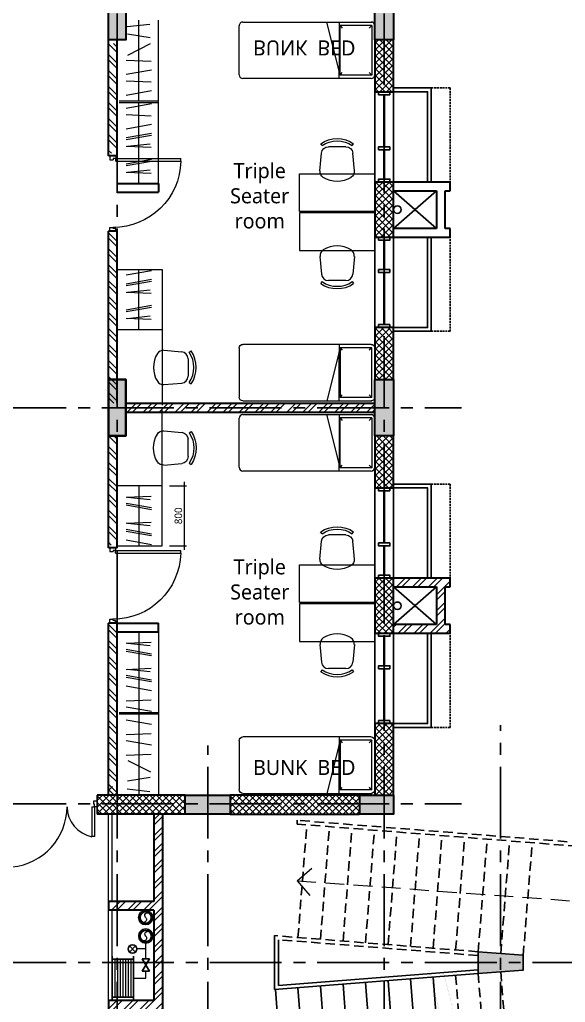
# Model space of a CAD drawing. Header units: millimetres. Extents: x -1107453 to -240403, y -265431 to 143409.
# Drawn here: x -291946 to -284703, y -116161 to -103113 of the extents above; entities that cross this region are included whole.
import ezdxf

# ---------------------------------------------------------------- set-up
doc = ezdxf.new("R2010")
doc.units = ezdxf.units.MM
doc.header["$MEASUREMENT"] = 0
for name, pattern in [('CENTER2', [28.575, 19.05, -3.175, 3.175, -3.175]), ('DASHED2', [0.375, 0.25, -0.125]), ('HIDDEN', [0.375, 0.25, -0.125]), ('HIDDEN2', [4.7625, 3.175, -1.5875])]:
    doc.linetypes.add(name, pattern=pattern)
for name, color, linetype in [('A-Anno-Grid Lines', 154, 'Continuous'), ('A-Elevation', 4, 'Continuous'), ('A-Steps', 3, 'Continuous'), ('A-Wall Patt', 8, 'Continuous'), ('A-Window', 4, 'Continuous'), ('S-Conc Patt', 9, 'Continuous')]:
    doc.layers.add(name, color=color, linetype=linetype)
for name, color, linetype, lineweight in [('A-Detail Lines', 8, 'Continuous', 25), ('A-Door', 4, 'Continuous', 9), ('A-Wall Sec', 1, 'Continuous', 30), ('A-WIN', 5, 'Continuous', 25), ('column hatch', 12, 'Continuous', 5), ('S-Concrete', 40, 'Continuous', 30), ('STAIR', 3, 'Continuous', 9), ('text', 7, 'Continuous', 9), ('Wall HATCH', 8, 'Continuous', 15)]:
    doc.layers.add(name, color=color, linetype=linetype, lineweight=lineweight)
doc.layers.add('I-Furniture', color=7, linetype='Continuous', lineweight=15, true_color=0xc76300)
doc.styles.get("Standard").update_dxf_attribs({"font": 'trebuc.ttf'})
doc.dimstyles.new('IIITD_WD_M @ 100', dxfattribs={"dimscale": 100, "dimtxt": 1, "dimasz": 0.25, "dimexe": 0.25, "dimexo": 0.25, "dimgap": 0.3, "dimtad": 1, "dimdec": 0, "dimrnd": 2.5, "dimzin": 0, "dimdsep": 46, "dimtxsty": 'Standard', "dimblk": 'ARCHTICK', "dimcen": 0.2, "dimdle": 0.5, "dimclrd": 8, "dimclre": 254, "dimadec": 0, "dimazin": 0, "dimtfac": 1, "dimtdec": 0, "dimtofl": 0, "dimtmove": 0, "dimatfit": 0, "dimfxl": 100, "dimtolj": 1, "dimtzin": 0, "dimlwd": -1, "dimlwe": -1, "dimarcsym": 0})

# ---------------------------------------------------------------- blocks, each defined once
blk = doc.blocks.new('W 1200')
at = {"layer": 'A-Window', "linetype": 'HIDDEN', "ltscale": 100}
for p, q in [((552588, 7900), (552588, 9150)), ((552838, 7900), (552588, 7900))]:
    blk.add_line(p, q, dxfattribs=at)
at = {"layer": 'A-Window', "color": 2, "lineweight": 40}
for p, q in [((553463, 8720), (553463, 9110)), ((553463, 7990), (553463, 8680))]:
    blk.add_line(p, q, dxfattribs=at)
at = {"layer": 'A-Window', "color": 5}
for points in [[(553338, 7900), (552838, 7900), (552838, 9150)], [(553338, 7950), (552888, 7950), (552888, 9150)]]:
    blk.add_lwpolyline(points, dxfattribs=at)
at = {"layer": 'A-Window'}
for points in [[(553338, 7950), (553338, 9150)], [(553588, 7950), (553588, 9150)], [(553388, 8680), (553388, 8720), (553538, 8720), (553538, 8680), (553388, 8680)]]:
    blk.add_lwpolyline(points, dxfattribs=at)
for points in [[(553388, 9150), (553538, 9150), (553538, 9110), (553388, 9110)], [(553388, 7990), (553538, 7990), (553538, 7950), (553388, 7950)]]:
    blk.add_lwpolyline(points, close=True, dxfattribs=at)
blk = doc.blocks.new('Door 1200')
at = {"layer": 'A-Door', "color": 5, "lineweight": 18}
for p, q in [((524084, 16182), (524084, 16132)), ((524084, 16182), (524159, 16182)), ((524159, 16182), (524159, 16147)), ((524084, 16132), (524124, 16132)), ((524124, 16147), (524124, 16132)), ((524159, 16147), (524124, 16147)), ((524159, 16147), (524557, 16147)), ((524159, 16112), (524159, 16147)), ((524159, 16112), (524557, 16112)), ((524557, 16147), (524557, 16112)), ((524084, 15032), (524124, 15032)), ((524084, 14982), (524084, 15032)), ((524124, 15017), (524124, 15032)), ((524159, 15017), (524124, 15017)), ((524159, 15052), (524159, 15017)), ((524159, 15052), (524958, 15052)), ((524159, 14982), (524159, 15017)), ((524159, 15017), (524958, 15017)), ((524958, 15017), (524958, 15052)), ((524084, 14982), (524159, 14982))]:
    blk.add_line(p, q, dxfattribs=at)
at = {"layer": 'A-Door', "lineweight": 18}
for centre, radius, start, end in [((524155, 16193), 411, 270.5695, 348.692), ((524157, 14978), 804, 5.3148, 89.8715)]:
    blk.add_arc(centre, radius, start, end, dxfattribs=at)
blk = doc.blocks.new('f h')
at = {"layer": 'A-WIN'}
for p, q in [((1011088, -78536), (1011088, -79120)), ((1011368, -78536), (1011368, -79120)), ((1010874, -78570), (1010972, -78570)), ((1010874, -78570), (1010972, -78734)), ((1010972, -78570), (1010874, -78734)), ((1011088, -78575), (1011368, -78575)), ((1010874, -78734), (1010972, -78734)), ((1011088, -79081), (1011368, -79081))]:
    blk.add_line(p, q, dxfattribs=at)
at = {"layer": 'A-WIN', "ltscale": 50}
for centre, radius in [((1010925, -78023), 93.8), ((1010925, -78023), 75), ((1010924, -78269), 93.8), ((1010924, -78269), 75)]:
    blk.add_circle(centre, radius, dxfattribs=at)
at = {"layer": 'A-WIN'}
blk.add_circle((1011100, -78441), 56.6, dxfattribs=at)
at = {"layer": 'Wall HATCH'}
for p, q in [((1010923, -78570), (1010923, -78344)), ((1011140, -78401), (1011060, -78481)), ((1011140, -78481), (1011060, -78401)), ((1010923, -78441), (1011044, -78441)), ((1011123, -78575), (1011123, -79081)), ((1011158, -78575), (1011158, -79081)), ((1011193, -78575), (1011193, -79081)), ((1011228, -78575), (1011228, -79081)), ((1011263, -78575), (1011263, -79081)), ((1011298, -78575), (1011298, -79081)), ((1011333, -78575), (1011333, -79081)), ((1010923, -78828), (1010923, -78734)), ((1011088, -78828), (1010923, -78828))]:
    blk.add_line(p, q, dxfattribs=at)
at = {"layer": 'Wall HATCH', "ltscale": 50}
for centre in [(1010899, -77997), (1010897, -78242)]:
    blk.add_arc(centre, 37.5, 314.6267, 134.6267, dxfattribs=at)
at = {"layer": 'Wall HATCH'}
for centre in [(1010952, -78050), (1010950, -78296)]:
    blk.add_arc(centre, 37.5, 134.6267, 314.6267, dxfattribs=at)
blk = doc.blocks.new('column 2.03')
at = {"layer": 'S-Conc Patt'}
h = blk.add_hatch(color=256, dxfattribs=at)
h.paths.add_polyline_path([(-391825, -41890), (-391778, -42135), (-392229, -42223), (-392277, -41978)])
h.paths.add_polyline_path([(-417144, -42306), (-417144, -42556), (-417593, -42556), (-417593, -42306)])
h.paths.add_polyline_path([(-386479, -25584), (-386233, -25536), (-386090, -26272), (-386335, -26320)])
h.paths.add_polyline_path([(-385475, -30747), (-385229, -30699), (-385086, -31436), (-385332, -31483)])
h.paths.add_polyline_path([(-394133, -32430), (-393887, -32382), (-393744, -33119), (-393990, -33166)])
h.paths.add_polyline_path([(-395136, -27267), (-394891, -27219), (-394748, -27955), (-394993, -28003)])
h.paths.add_polyline_path([(-417394, -22076), (-417144, -22076), (-417144, -22826), (-417394, -22826)])
h.paths.add_polyline_path([(-417394, -27336), (-417144, -27336), (-417144, -28086), (-417394, -28086)])
h.paths.add_polyline_path([(-417394, -32596), (-417144, -32596), (-417144, -33346), (-417394, -33346)])
h.paths.add_polyline_path([(-426214, -32596), (-425964, -32596), (-425964, -33346), (-426214, -33346)])
h.paths.add_polyline_path([(-426214, -27336), (-425964, -27336), (-425964, -28086), (-426214, -28086)])
h.paths.add_polyline_path([(-399019, -17228), (-398769, -17228), (-398769, -17978), (-399019, -17978)])
h.paths.add_polyline_path([(-399019, -11280), (-398769, -11280), (-398769, -12030), (-399019, -12030)])
h.paths.add_polyline_path([(-399019, -14460), (-398769, -14460), (-398769, -15210), (-399019, -15210)])
h.paths.add_polyline_path([(-415129, -17161), (-415379, -17161), (-415379, -17911), (-415129, -17911)])
h.paths.add_polyline_path([(-415129, -12030), (-415379, -12030), (-415379, -11280), (-415129, -11280)])
h.paths.add_polyline_path([(-415129, -15210), (-415379, -15210), (-415379, -14460), (-415129, -14460)])
h.paths.add_polyline_path([(-427169, -19106), (-426919, -19106), (-426919, -19856), (-427169, -19856)])
h.paths.add_polyline_path([(-421929, -11530), (-421929, -11280), (-422679, -11280), (-422679, -11530)])
h.paths.add_polyline_path([(-422679, -13701), (-422429, -13701), (-422429, -14451), (-422679, -14451)])
h.paths.add_polyline_path([(-428649, -19106), (-428399, -19106), (-428399, -19856), (-428649, -19856)])
h.paths.add_polyline_path([(-428649, -17161), (-428399, -17161), (-428399, -17911), (-428649, -17911)])
h.paths.add_polyline_path([(-422679, -17161), (-422429, -17161), (-422429, -17911), (-422679, -17911)])
h.paths.add_polyline_path([(-417144, -17161), (-417394, -17161), (-417394, -17911), (-417144, -17911)])
h.paths.add_polyline_path([(-420929, -17161), (-420699, -17161), (-420699, -17911), (-420929, -17911)])
h.paths.add_polyline_path([(-386030, -15131), (-385784, -15083), (-385641, -15819), (-385886, -15867)])
h.paths.add_polyline_path([(-390781, -18036), (-390733, -18281), (-391471, -18425), (-391519, -18179)])
h.paths.add_polyline_path([(-387914, -36727), (-387688, -36683), (-387600, -37135), (-387826, -37179)])
h.paths.add_polyline_path([(-389447, -41411), (-389400, -41656), (-389989, -41771), (-390036, -41525)])
h.paths.add_polyline_path([(-422429, -19106), (-422429, -19336), (-423179, -19336), (-423179, -19106)])
h.paths.add_polyline_path([(-383067, -38123), (-383024, -38349), (-383470, -38436), (-383514, -38210)])
h.paths.add_polyline_path([(-387024, -38892), (-386980, -39118), (-387432, -39206), (-387476, -38980)])
h.paths.add_polyline_path([(-383484, -35984), (-383440, -36209), (-383892, -36297), (-383936, -36071)])
h.paths.add_polyline_path([(-385427, -38358), (-385201, -38314), (-385115, -38756), (-385341, -38799)])
h.paths.add_polyline_path([(-385462, -36368), (-385418, -36594), (-385870, -36682), (-385914, -36456)])
h.paths.add_polyline_path([(-422429, -40296), (-422429, -40526), (-422879, -40526), (-422879, -40296)])
h.paths.add_polyline_path([(-422429, -38461), (-422659, -38461), (-422659, -38001), (-422429, -38001)])
h.paths.add_polyline_path([(-426469, -40296), (-426469, -40526), (-426919, -40526), (-426919, -40296)])
h.paths.add_polyline_path([(-426468, -38116), (-426468, -38346), (-426919, -38346), (-426919, -38116)])
h.paths.add_polyline_path([(-424789, -40066), (-424559, -40066), (-424559, -40526), (-424789, -40526)])
h.paths.add_polyline_path([(-424444, -38116), (-424444, -38346), (-424904, -38346), (-424904, -38116)])
h.paths.add_polyline_path([(-390643, -31752), (-390417, -31708), (-390274, -32444), (-390500, -32488)])
h.paths.add_polyline_path([(-389949, -26258), (-389723, -26214), (-389580, -26951), (-389805, -26995)])
h.paths.add_polyline_path([(-390863, -21556), (-390906, -21330), (-390170, -21187), (-390126, -21413)])
h.paths.add_polyline_path([(-393588, -16600), (-393363, -16556), (-393219, -17293), (-393445, -17336)])
h.paths.add_polyline_path([(-420929, -22076), (-420699, -22076), (-420699, -22826), (-420929, -22826)])
h.paths.add_polyline_path([(-386497, -40837), (-386449, -41083), (-387039, -41197), (-387087, -40952)])
h.paths.add_polyline_path([(-422428, -42306), (-422428, -42556), (-423028, -42556), (-423028, -42306)])
h.paths.add_polyline_path([(-387111, -17323), (-386866, -17275), (-386723, -18011), (-386969, -18059)])
h.paths.add_polyline_path([(-419312, -38116), (-419312, -38366), (-419912, -38366), (-419912, -38116)])
h.paths.add_polyline_path([(-426419, -22566), (-426419, -22316), (-427169, -22316), (-427169, -22566)])
h.paths.add_polyline_path([(-382684, -40096), (-382636, -40342), (-383077, -40427), (-383125, -40182)])
h.paths.add_polyline_path([(-419313, -42306), (-419313, -42556), (-419913, -42556), (-419913, -42306)])
h.paths.add_polyline_path([(-426467, -42306), (-426467, -42556), (-426918, -42556), (-426918, -42306)])
h.paths.add_polyline_path([(-399318, -16420), (-399068, -16420), (-399068, -17170), (-399318, -17170)])
h.paths.add_polyline_path([(-399319, -11280), (-399069, -11280), (-399069, -12030), (-399319, -12030)])
h.paths.add_polyline_path([(-414829, -12030), (-415079, -12030), (-415079, -11280), (-414829, -11280)])
h.paths.add_polyline_path([(-415079, -19600), (-414829, -19600), (-414829, -20350), (-415079, -20350)])
h.paths.add_polyline_path([(-399069, -20350), (-399319, -20350), (-399319, -19600), (-399069, -19600)])
h.paths.add_polyline_path([(-404329, -17095), (-404559, -17095), (-404559, -16495), (-404329, -16495)])
h.paths.add_polyline_path([(-415079, -16420), (-414829, -16420), (-414829, -17170), (-415079, -17170)])
h.paths.add_polyline_path([(-409589, -17095), (-409819, -17095), (-409819, -16495), (-409589, -16495)])
h.paths.add_polyline_path([(-390251, -37278), (-390203, -37524), (-390792, -37638), (-390840, -37393)])
h.paths.add_polyline_path([(-391647, -26588), (-391421, -26545), (-391278, -27281), (-391504, -27325)])
h.paths.add_polyline_path([(-420929, -27336), (-420699, -27336), (-420699, -28086), (-420929, -28086)])
h.paths.add_polyline_path([(-420929, -32596), (-420699, -32596), (-420699, -33346), (-420929, -33346)])
h.paths.add_polyline_path([(-399319, -14460), (-399069, -14460), (-399069, -15210), (-399319, -15210)])
h.paths.add_polyline_path([(-404559, -14535), (-404329, -14535), (-404329, -15135), (-404559, -15135)])
h.paths.add_polyline_path([(-409819, -14535), (-409589, -14535), (-409589, -15135), (-409819, -15135)])
h.paths.add_polyline_path([(-414829, -15210), (-415079, -15210), (-415079, -14460), (-414829, -14460)])
h.paths.add_polyline_path([(-391888, -16270), (-391642, -16222), (-391499, -16958), (-391745, -17006)])
h.paths.add_polyline_path([(-397078, -17279), (-396833, -17231), (-396689, -17967), (-396935, -18015)])
h.paths.add_polyline_path([(-428649, -13701), (-428399, -13701), (-428399, -14451), (-428649, -14451)])
h.paths.add_polyline_path([(-385658, -17040), (-385413, -16993), (-385270, -17729), (-385516, -17776)])
h.paths.add_polyline_path([(-386690, -11731), (-386445, -11683), (-386302, -12419), (-386547, -12467)])
h.paths.add_polyline_path([(-392548, -12873), (-392303, -12826), (-392159, -13562), (-392405, -13610)])
h.paths.add_polyline_path([(-392632, -37741), (-392584, -37987), (-393036, -38074), (-393083, -37829)])
h.paths.add_polyline_path([(-388945, -31422), (-388719, -31378), (-388576, -32114), (-388802, -32158)])
h.paths.add_polyline_path([(-386254, -20426), (-386206, -20671), (-386942, -20815), (-386990, -20569)])
h.paths.add_polyline_path([(-392650, -21425), (-392425, -21381), (-392282, -22117), (-392507, -22161)])
h.paths.add_polyline_path([(-396140, -22103), (-395895, -22056), (-395752, -22792), (-395997, -22840)])
h.paths.add_polyline_path([(-404744, -11530), (-404744, -11280), (-404144, -11280), (-404144, -11530)])
h.paths.add_polyline_path([(-410004, -11530), (-410004, -11280), (-409404, -11280), (-409404, -11530)])
h.paths.add_polyline_path([(-404744, -20350), (-404744, -20100), (-404144, -20100), (-404144, -20350)])
h.paths.add_polyline_path([(-410004, -20350), (-410004, -20100), (-409404, -20100), (-409404, -20350)])
h.paths.add_polyline_path([(-423179, -22546), (-423179, -22316), (-422429, -22316), (-422429, -22546)])
h.paths.add_polyline_path([(-422658, -27336), (-422428, -27336), (-422428, -28086), (-422658, -28086)])
h.paths.add_polyline_path([(-417144, -38116), (-417144, -38366), (-417593, -38366), (-417593, -38116)])
h.paths.add_polyline_path([(-422659, -32596), (-422429, -32596), (-422429, -33346), (-422659, -33346)])
h.paths.add_polyline_path([(-393355, -11530), (-393355, -11280), (-392605, -11280), (-392605, -11530)])
at = {"layer": 'S-Concrete', "lineweight": 35}
for points in [[(-420929, -27336), (-420699, -27336), (-420699, -28086), (-420929, -28086), (-420929, -27336)], [(-420929, -32596), (-420699, -32596), (-420699, -33346), (-420929, -33346), (-420929, -32596)], [(-419312, -38116), (-419312, -38366), (-419912, -38366), (-419912, -38116), (-419312, -38116)], [(-417144, -38116), (-417144, -38366), (-417593, -38366), (-417593, -38116), (-417144, -38116)]]:
    blk.add_lwpolyline(points, dxfattribs=at)
for points in [[(-417394, -27336), (-417144, -27336), (-417144, -28086), (-417394, -28086)], [(-417394, -32596), (-417144, -32596), (-417144, -33346), (-417394, -33346)]]:
    blk.add_lwpolyline(points, close=True, dxfattribs=at)
blk = doc.blocks.new('s g h s l')
at = {"layer": 'S-Conc Patt'}
blk.add_hatch(color=256, dxfattribs=at).paths.add_polyline_path([(521138, -8797), (521138, -9087), (521738, -9040), (521738, -8844)])
at = {"layer": 'A-Elevation', "linetype": 'HIDDEN2', "ltscale": 40}
for p, q in [((523272, -7411), (518738, -7052)), ((518738, -7102), (518738, -7052)), ((523222, -7457), (518738, -7102)), ((523272, -7411), (523272, -10474)), ((523222, -7457), (523222, -10428)), ((521138, -8797), (518438, -8583)), ((521138, -8847), (518488, -8637)), ((520906, -10610), (523222, -10428)), ((520919, -10659), (523272, -10474))]:
    blk.add_line(p, q, dxfattribs=at)
at = {"layer": 'A-Elevation'}
for p, q in [((518438, -8583), (518438, -9300)), ((518488, -9245), (518488, -8637)), ((518438, -9300), (521138, -9087)), ((518488, -9245), (521138, -9037)), ((518566, -10794), (520906, -10610)), ((518570, -10844), (520919, -10659)), ((518566, -10794), (518570, -10844))]:
    blk.add_line(p, q, dxfattribs=at)
at = {"layer": 'A-Steps', "linetype": 'DASHED2', "ltscale": 500}
for p, q in [((518748, -8607), (518866, -7112)), ((519047, -8631), (519165, -7136)), ((519346, -8655), (519464, -7159)), ((519645, -8678), (519763, -7183)), ((519944, -8702), (520062, -7207)), ((520243, -8726), (520361, -7230)), ((520542, -8749), (520660, -7254)), ((520841, -8773), (520960, -7278)), ((521140, -8797), (521259, -7301)), ((521439, -8821), (521558, -7325)), ((521738, -8844), (521857, -7349)), ((520841, -9111), (520960, -10606)), ((521140, -9087), (521259, -10583)), ((521439, -9064), (521558, -10559))]:
    blk.add_line(p, q, dxfattribs=at)
at = {"layer": 'A-Steps'}
for p, q in [((519046, -9252), (519164, -10747)), ((519346, -9228), (519463, -10723)), ((519645, -9205), (519762, -10700)), ((519944, -9181), (520061, -10676)), ((520243, -9158), (520360, -10653)), ((520542, -9134), (520659, -10629)), ((518448, -9299), (518566, -10794)), ((518747, -9275), (518865, -10771))]:
    blk.add_line(p, q, dxfattribs=at)
at = {"layer": 'S-Concrete'}
blk.add_lwpolyline([(521138, -8797), (521738, -8844), (521738, -9040), (521138, -9087), (521138, -8797)], dxfattribs=at)
at = {"layer": 'STAIR', "color": 5, "const_width": 1}
for points in [[(520486, -9052), (520732, -9977), (520660, -10026), (520830, -9989), (520750, -10043), (520925, -10679)], [(520672, -9052), (520918, -9977), (520846, -10026), (521016, -9989), (520936, -10043), (521111, -10679)]]:
    blk.add_lwpolyline(points, dxfattribs=at)
at = {"layer": 'text'}
for p, q in [((518738, -7854), (518932, -7688)), ((518738, -7854), (518904, -8048)), ((520531, -9895), (520336, -9731)), ((518438, -10077), (520531, -9895)), ((520531, -9895), (520367, -10090))]:
    blk.add_line(p, q, dxfattribs=at)
at = {"layer": 'text', "linetype": 'DASHED2', "ltscale": 1000}
for p, q in [((518738, -7854), (522472, -8128)), ((522472, -8128), (522472, -9726)), ((520888, -9864), (522472, -9726))]:
    blk.add_line(p, q, dxfattribs=at)
at = {"layer": 'text', "insert": (518237, -10029), "char_height": 100, "width": 230.66, "attachment_point": 1}
blk.add_mtext('{\\fArial|b0|i0|c0|p34;UP}', dxfattribs=at)
blk = doc.blocks.new('ABL_Door_S - 1000 x 2100-11-3 Second Floor Lvl')
at = {"layer": 'A-Door', "color": 5}
for p, q in [((-500, 38), (-450, 38)), ((-500, -38), (-500, 38)), ((-450, 38), (-450, -3)), ((450, 38), (450, -3)), ((500, 38), (450, 38)), ((500, -38), (500, 38)), ((-500, -38), (-465, -38)), ((-465, -3), (-450, -3)), ((-465, -38), (-465, -3)), ((-430, -38), (-465, -38)), ((465, -3), (450, -3)), ((465, -38), (465, -3)), ((500, -38), (465, -38))]:
    blk.add_line(p, q, dxfattribs=at)
at = {"layer": 'A-Door', "color": 5, "lineweight": 18}
for p, q in [((-465, -38), (-465, -903)), ((-430, -38), (-430, -903)), ((-430, -903), (-465, -903))]:
    blk.add_line(p, q, dxfattribs=at)
at = {"layer": 'A-Door'}
blk.add_arc((-450, -2), 900, 271.2981, 359.9894, dxfattribs=at)
blk = doc.blocks.new('Grid Girls Hostel')
at = {"layer": 'A-Anno-Grid Lines', "linetype": 'CENTER2', "ltscale": 50}
for p, q in [((520466, -13007.2), (520466, 25744.1)), ((516921, -13007.2), (516921, 13896.8)), ((506718.2, -1573.2), (521493.2, -1573.2)), ((522010.9, -13007.2), (522010.9, -5788.6)), ((518122.4, -13007.2), (518122.4, -6058.1)), ((506718.2, -6833.2), (521493.2, -6833.2)), ((506718.9, -8938.2), (523989.5, -8938.2))]:
    blk.add_line(p, q, dxfattribs=at)
blk = doc.blocks.new('chair1')
at = {"layer": 'I-Furniture'}
for p, q in [((-320, 228), (-84, 207)), ((16, 201), (42, 219)), ((1, 115), (1, -115)), ((-320, -228), (-84, -207)), ((16, -201), (42, -219))]:
    blk.add_line(p, q, dxfattribs=at)
for centre, radius, start, end in [((-108, 0), 351, 148.407, 211.593), ((-328, 135), 92.9, 85.0303, 148.407), ((-92, 115), 92.9, 0, 85.0303), ((-278, 0), 356, 325.6197, 34.3803), ((-278, 0), 387, 325.6197, 34.3803), ((-92, -115), 92.9, 274.9697, 0), ((-328, -135), 92.9, 211.593, 274.9697)]:
    blk.add_arc(centre, radius, start, end, dxfattribs=at)
blk = doc.blocks.new('A$C0E3E786B')
at = {"layer": 'I-Furniture', "ltscale": 0.1}
for p, q in [((-1905, 916), (-205, 916)), ((-1481, 916), (-1481, 816)), ((-1955, 216), (-1955, 866)), ((-1915, 872), (-1881, 837)), ((-1915, 872), (-1495, 872)), ((-1915, 211), (-1915, 872)), ((-1495, 872), (-1521, 837)), ((-1495, 872), (-1495, 211)), ((-1481, 166), (-1481, 816)), ((-1481, 816), (-1320, 166)), ((-155, 866), (-155, 216)), ((-1915, 211), (-1881, 246)), ((-1915, 211), (-1495, 211)), ((-1915, 166), (-1915, 167)), ((-205, 166), (-1915, 166)), ((-1495, 211), (-1521, 246))]:
    blk.add_line(p, q, dxfattribs=at)
for centre, start, end in [((-1905, 866), 90, 180), ((-205, 866), 0, 90), ((-1905, 216), 180, 270), ((-205, 216), 270, 0)]:
    blk.add_arc(centre, 50, start, end, dxfattribs=at)
blk = doc.blocks.new('_ArchTick')
at = {"color": 0, "linetype": 'ByBlock', "const_width": 0.15}
blk.add_lwpolyline([(-0.5, -0.5), (0.5, 0.5)], dxfattribs=at)
blk = doc.blocks.new('*D1134')
at = {"layer": 'text', "color": 254, "transparency": 16777216}
for p, q in [((-289958, -109301), (-289733, -109301)), ((-289958, -110101), (-289733, -110101))]:
    blk.add_line(p, q, dxfattribs=at)
at = {"layer": 'text', "color": 8, "transparency": 16777216}
blk.add_line((-289758, -110151), (-289758, -109251), dxfattribs=at)
at = {"layer": 'text', "color": 8, "transparency": 16777216, "xscale": 25, "yscale": 25, "zscale": 25}
for p, rotation in [((-289758, -109301), 90), ((-289758, -110101), 270)]:
    blk.add_blockref('_ArchTick', p, dxfattribs=dict(at, rotation=rotation))
at = {"layer": 'text', "color": 0, "transparency": 16777216, "insert": (-289839, -109701), "char_height": 100, "attachment_point": 5, "rotation": 90}
blk.add_mtext('\\A1;800', dxfattribs=at)
blk = doc.blocks.new('TRIPLE')
at = {"layer": 'A-Wall Sec', "lineweight": 35}
for p, q in [((-290652.3, -111125.6), (-290102.3, -111125.6)), ((-290102.3, -111240.6), (-290102.3, -111125.6)), ((-290652.3, -111240.6), (-290102.3, -111240.6))]:
    blk.add_line(p, q, dxfattribs=at)
at = {"layer": 'I-Furniture', "ltscale": 0.1}
for p, q in [((-290052.3, -109301), (-290052.3, -108299.1)), ((-290052.3, -109301), (-290652.3, -109301)), ((-290052.3, -110101), (-290052.3, -109301)), ((-290652.3, -110101), (-290052.3, -110101)), ((-290102.3, -111240.6), (-290102.3, -113410.7)), ((-290102.3, -111240.6), (-290102.3, -113410.7)), ((-290102.3, -112315.6), (-290627.3, -112315.6)), ((-290102.3, -112335.6), (-290627.3, -112335.6))]:
    blk.add_line(p, q, dxfattribs=at)
at = {"layer": 'I-Furniture', "color": 9, "ltscale": 0.1, "true_color": 0xbababa}
for p, q in [((-290364.8, -109301), (-290364.8, -110101)), ((-290531, -109454.2), (-290200.4, -109440.2)), ((-290516.5, -109451.9), (-290213, -109484.3)), ((-290196.1, -109596.5), (-290533.4, -109537.1)), ((-290196.1, -109621.1), (-290533.4, -109561.7)), ((-290531, -109800.3), (-290200.4, -109786.3)), ((-290516.5, -109798), (-290213, -109830.4)), ((-290196.1, -109942.6), (-290533.4, -109883.2)), ((-290196.1, -109967.2), (-290533.4, -109907.8)), ((-290196.1, -110084.4), (-290533.4, -110025)), ((-290364.8, -111240.6), (-290364.8, -112315.6)), ((-290531, -111393.8), (-290200.4, -111379.8)), ((-290516.5, -111391.5), (-290213, -111423.8)), ((-290196.1, -111536), (-290533.4, -111476.6)), ((-290196.1, -111560.6), (-290533.4, -111501.3)), ((-290531, -111739.9), (-290200.4, -111725.9)), ((-290516.5, -111737.6), (-290213, -111770)), ((-290196.1, -111882.1), (-290533.4, -111822.8)), ((-290196.1, -111906.8), (-290533.4, -111847.4)), ((-290196.1, -112023.9), (-290533.4, -111964.5)), ((-290531, -112157), (-290200.4, -112143.1)), ((-290196.1, -112299.3), (-290533.4, -112239.9)), ((-290364.8, -112335.6), (-290364.8, -113410.7)), ((-290196.1, -112471.7), (-290533.4, -112412.4)), ((-290531, -112604.9), (-290200.4, -112590.9)), ((-290196.1, -112747.1), (-290533.4, -112687.7)), ((-290531, -112880.2), (-290200.4, -112866.3)), ((-290509.4, -112948.4), (-290211.1, -113101.5)), ((-290213.6, -113177.9), (-290514.6, -113223.4)), ((-290521.1, -113327.6), (-290217.6, -113359.9))]:
    blk.add_line(p, q, dxfattribs=at)
at = {"layer": 'I-Furniture', "ltscale": 0.1}
for points in [[(-287231.5, -110851.6), (-288231.5, -110851.6), (-288231.5, -110351.5), (-287231.5, -110351.5)], [(-287231.5, -110871.6), (-288231.5, -110871.6), (-288231.5, -111371.6), (-287231.5, -111371.6)]]:
    blk.add_lwpolyline(points, close=True, dxfattribs=at)
at = {"layer": 'I-Furniture', "extrusion": (0, 0, -1), "xscale": -1, "zscale": -1, "rotation": 180}
blk.add_blockref('A$C0E3E786B', (289186.7, -108190.7), dxfattribs=at)
at = {"layer": 'I-Furniture', "ltscale": 0.1, "extrusion": (0, 0, -1), "zscale": -1}
for p, rotation in [((289711, -108800.1), 180), ((287731.5, -109955.4), 90)]:
    blk.add_blockref('chair1', p, dxfattribs=dict(at, rotation=rotation))
at = {"layer": 'I-Furniture', "ltscale": 0.1, "rotation": 270}
blk.add_blockref('chair1', (-287731.5, -111729.1), dxfattribs=at)
at = {"layer": 'I-Furniture', "extrusion": (0, 0, -1), "zscale": -1}
blk.add_blockref('A$C0E3E786B', (289186.7, -113552.6), dxfattribs=at)
at = {"layer": 'text', "lineweight": 35, "insert": (-288167.8, -113043.8), "char_height": 200, "width": 1506.419, "attachment_point": 5}
blk.add_mtext('BUNK  BED', dxfattribs=at)
at = {"layer": 'text'}
dim = blk.add_linear_dim(base=(-289757.7, -109301), p1=(-290052.3, -110101), p2=(-290052.3, -109301), angle=90, dimstyle='IIITD_WD_M @ 100', override={"dimfxl": 2, "dimfxlon": 1, "dimarcsym": 1}, dxfattribs=at)
dim.commit()
dim.dimension.update_dxf_attribs({"geometry": '*D1134', "text_midpoint": (-289838.6, -109701)})

msp = doc.modelspace()

# ---------------------------------------------------------------- hatches: boundary and pattern name
at = {"layer": 'A-Wall Patt'}
h = msp.add_hatch(dxfattribs=at)
h.set_pattern_fill('ANSI37', color=256, scale=500, style=0)
h.set_pattern_definition([(45, (-0.704, -139435.84), (-44.194174, 44.194174), []), (135, (-0.704, -139435.84), (-44.194174, -44.194174), [])])
h.paths.add_polyline_path([(-287441.5, -113410.7), (-289150.8, -113410.7), (-289150.8, -113660.7), (-287441.5, -113660.7)])
h.paths.add_polyline_path([(-289750.8, -113410.7), (-290917.2, -113410.7), (-290917.2, -113660.7), (-289750.8, -113660.7)])
h.paths.add_polyline_path([(-286981.5, -98120.6), (-287231.5, -98120.6), (-287231.5, -98810.6), (-286981.5, -98810.6)])
h.paths.add_polyline_path([(-286981.5, -100375.6, -0.0001309), (-286981.5, -100375.6), (-286981.5, -100010.6), (-287231.5, -100010.6), (-287231.5, -100740.6), (-286981.5, -100740.6)])
h.paths.add_polyline_path([(-286981.5, -101940.6), (-287231.5, -101940.6), (-287231.5, -102630.6), (-286981.5, -102630.6)])
h.paths.add_polyline_path([(-286981.5, -103380.6), (-287231.5, -103380.6), (-287231.5, -104070.6), (-286981.5, -104070.6)])
h.paths.add_polyline_path([(-286981.5, -105635.6, -0.0000921), (-286981.5, -105635.6), (-286981.5, -105270.6), (-287231.5, -105270.6), (-287231.5, -106000.6), (-286981.5, -106000.6)])
h.paths.add_polyline_path([(-286981.5, -107200.6), (-287231.5, -107200.6), (-287231.5, -107890.6), (-286981.5, -107890.6)])
h.paths.add_polyline_path([(-286981.5, -108640.6), (-287231.5, -108640.6), (-287231.5, -109330.6), (-286981.5, -109330.6)])
h.paths.add_polyline_path([(-286981.5, -110895.6, -0.0000982), (-286981.5, -110895.6), (-286981.5, -110530.6), (-287031.5, -110530.6), (-287031.5, -110530.6), (-287181.5, -110530.6), (-287181.5, -110530.6), (-287231.5, -110530.6), (-287231.5, -110530.6), (-287231.5, -111260.6), (-287181.5, -111260.6), (-287181.5, -111260.6), (-287031.5, -111260.6), (-287031.5, -111260.6), (-286981.5, -111260.6), (-286981.5, -111260.6)])
h.paths.add_polyline_path([(-286981.5, -112460.6), (-287231.5, -112460.6), (-287231.5, -113410.7), (-286981.5, -113410.7)])
h = msp.add_hatch(dxfattribs=at)
h.set_pattern_fill('ANSI32', color=256, scale=400, angle=360, style=0)
h.set_pattern_definition([(315, (-0.81, -147491.9), (-106.06602, -106.06602), []), (315, (69.9, -147491.9), (-106.06602, -106.06602), [])])
h.paths.add_polyline_path([(-290652.3, -104887.5), (-290766.6, -104887.5), (-290766.6, -103431.5), (-290652.3, -103431.5)])
h = msp.add_hatch(dxfattribs=at)
h.set_pattern_fill('ANSI32', color=256, scale=400, angle=360, style=0)
h.set_pattern_definition([(135, (-583033.03, 5375.17), (106.06602, 106.06602), []), (135, (-583103.74, 5375.17), (106.06602, 106.06602), [])])
h.paths.add_polyline_path([(-290651.6, -108204.8), (-290766.6, -108204.8), (-290766.6, -105887.5), (-290651.6, -105887.5)])
h = msp.add_hatch(dxfattribs=at)
h.set_pattern_fill('ANSI32', color=256, scale=400, angle=360, style=0)
h.set_pattern_definition([(45, (-807589.64, 16517.92), (-106.066017, 106.066017), []), (45, (-807518.93, 16517.92), (-106.066017, 106.066017), [])])
h.paths.add_polyline_path([(-287230.8, -108208.1), (-290536.5, -108208.1), (-290536.5, -108323.1), (-287230.8, -108323.1)])
h = msp.add_hatch(dxfattribs=at)
h.set_pattern_fill('ANSI32', color=256, scale=400, angle=360, style=0)
h.set_pattern_definition([(315, (-1.52, -152694.43), (-106.06602, -106.06602), []), (315, (69.19, -152694.43), (-106.06602, -106.06602), [])])
h.paths.add_polyline_path([(-290653, -110090), (-290767.3, -110090), (-290767.3, -108634), (-290653, -108634)])
h = msp.add_hatch(dxfattribs=at)
h.set_pattern_fill('ANSI32', color=256, scale=400, angle=360, style=0)
h.set_pattern_definition([(45, (0, -69350.21), (-106.06602, 106.06602), []), (45, (70.71, -69350.21), (-106.06602, 106.06602), [])])
h.paths.add_polyline_path([(-286411.5, -111145.6), (-286981.5, -111145.6), (-286981.5, -111260.6), (-286231.5, -111260.6), (-286231.5, -111145.6), (-286296.5, -111145.6), (-286296.5, -110645.6), (-286231.5, -110645.6), (-286231.5, -110530.6), (-286981.5, -110530.6), (-286981.5, -110530.6), (-286981.5, -110645.6), (-286411.5, -110645.6)])
h = msp.add_hatch(dxfattribs=at)
h.set_pattern_fill('ANSI32', color=256, scale=400, angle=360, style=0)
h.set_pattern_definition([(135, (-583033.74, 172.64), (106.06602, 106.06602), []), (135, (-583104.45, 172.64), (106.06602, 106.06602), [])])
h.paths.add_polyline_path([(-290652.3, -113407.3), (-290767.3, -113407.3), (-290767.3, -111090), (-290652.3, -111090)])
h = msp.add_hatch(dxfattribs=at)
h.set_pattern_fill('ANSI32', color=256, scale=400, angle=360, style=0)
h.set_pattern_definition([(45, (0, -139435.84), (-106.06602, 106.06602), []), (45, (70.71, -139435.84), (-106.06602, 106.06602), [])])
h.paths.add_polyline_path([(-290051.5, -113660.7), (-290166.5, -113660.7), (-290166.5, -114820.6), (-290766.5, -114820.6), (-290766.5, -114935.6), (-290166.5, -114935.6), (-290166.5, -116135.6), (-290766.5, -116135.6), (-290766.5, -116250.6), (-290051.5, -116250.6)])
h.paths.add_polyline_path([(-290051.5, -117450.6), (-290166.5, -117450.6), (-290166.5, -117600.6), (-290051.5, -117600.6)])
h.paths.add_polyline_path([(-290765.8, -113410.7), (-290650.8, -113410.7), (-290650.8, -113295.7), (-290765.8, -113295.7)])

# ---------------------------------------------------------------- linework, layer by layer
at = {"layer": 'A-Detail Lines', "ltscale": 15}
for p, q in [((-286981.5, -105385.6), (-286411.5, -105885.6)), ((-286981.5, -105885.6), (-286411.5, -105385.6)), ((-286981.5, -110645.6), (-286411.5, -111145.6)), ((-286981.5, -111145.6), (-286411.5, -110645.6))]:
    msp.add_line(p, q, dxfattribs=at)
at = {"layer": 'A-Detail Lines'}
for centre in [(-286931.5, -105635.6), (-286931.5, -110895.6)]:
    msp.add_circle(centre, 50, dxfattribs=at)
at = {"layer": 'A-Door'}
for p, q in [((-290766.5, -114820.6), (-290766.5, -113660.7)), ((-290716.5, -114820.6), (-290716.5, -113660.7)), ((-290766.5, -116135.6), (-290766.5, -114935.6)), ((-290716.5, -116135.6), (-290716.5, -114935.6))]:
    msp.add_line(p, q, dxfattribs=at)
at = {"layer": 'A-Wall Sec', "lineweight": 35}
for p, q in [((-290766.6, -104922.5), (-290766.6, -102875.4)), ((-290651.6, -104922.5), (-290651.6, -103380.6)), ((-287231.5, -103380.6), (-287231.5, -104070.6)), ((-286981.5, -104070.6), (-286981.5, -103380.6)), ((-287231.5, -104070.6), (-286981.5, -104070.6)), ((-290651.6, -104922.5), (-290766.6, -104922.5)), ((-287231.5, -105270.6), (-287231.5, -106000.6)), ((-286231.5, -105270.6), (-287231.5, -105270.6)), ((-286981.5, -106000.6), (-286981.5, -105270.6)), ((-286231.5, -105385.6), (-286231.5, -105270.6)), ((-286981.5, -105385.6), (-286411.5, -105385.6)), ((-286411.5, -105385.6), (-286411.5, -105885.6)), ((-286296.5, -105385.6), (-286231.5, -105385.6)), ((-286296.5, -105885.6), (-286296.5, -105385.6)), ((-290766.6, -108204.8), (-290766.5, -105923.1)), ((-290651.6, -105923.1), (-290766.5, -105923.1)), ((-290651.6, -108204.8), (-290651.6, -105923.1)), ((-286411.5, -105885.6), (-286981.5, -105885.6)), ((-286231.5, -105885.6), (-286296.5, -105885.6)), ((-286231.5, -106000.6), (-286231.5, -105885.6)), ((-287231.5, -106000.6), (-286231.5, -106000.6)), ((-287231.5, -107200.6), (-287231.5, -107890.6)), ((-286981.5, -107200.6), (-287231.5, -107200.6)), ((-286981.5, -107890.6), (-286981.5, -107200.6)), ((-287230.8, -108208.1), (-290535.8, -108208.1)), ((-290535.8, -108323.1), (-287230.8, -108323.1)), ((-290767.3, -110125), (-290767.3, -108637.3)), ((-290652.3, -110125), (-290652.3, -108637.3)), ((-287231.5, -108640.6), (-287231.5, -109330.6)), ((-286981.5, -109330.6), (-286981.5, -108640.6)), ((-287231.5, -109330.6), (-286981.5, -109330.6)), ((-290652.3, -110125), (-290767.3, -110125)), ((-287231.5, -110530.6), (-287231.5, -111260.6)), ((-286231.5, -110530.6), (-287231.5, -110530.6)), ((-286981.5, -111260.6), (-286981.5, -110530.6)), ((-286981.5, -110645.6), (-286411.5, -110645.6)), ((-286411.5, -110645.6), (-286411.5, -111145.6)), ((-286296.5, -110645.6), (-286231.5, -110645.6)), ((-286296.5, -111145.6), (-286296.5, -110645.6)), ((-286231.5, -110645.6), (-286231.5, -110530.6)), ((-290767.3, -113407.3), (-290767.2, -111125.6)), ((-290652.3, -111125.6), (-290767.2, -111125.6)), ((-290652.3, -113407.3), (-290652.3, -111125.6)), ((-286411.5, -111145.6), (-286981.5, -111145.6)), ((-286231.5, -111145.6), (-286296.5, -111145.6)), ((-286231.5, -111260.6), (-286231.5, -111145.6)), ((-287231.5, -111260.6), (-286231.5, -111260.6)), ((-287231.5, -112460.6), (-287231.5, -113410.7)), ((-286981.5, -112460.6), (-287231.5, -112460.6)), ((-286981.5, -113410.7), (-286981.5, -112460.6)), ((-290765.8, -113410.7), (-290765.8, -113295.7)), ((-290650.8, -113410.7), (-290650.8, -113295.7)), ((-289750.1, -113410.7), (-290916.5, -113410.7)), ((-287441.5, -113410.7), (-289150.8, -113410.7)), ((-289750.1, -113660.7), (-290916.5, -113660.7)), ((-290166.5, -113660.7), (-290166.5, -114820.6)), ((-290051.5, -113660.7), (-290051.5, -116250.6)), ((-289150.8, -113660.7), (-287441.5, -113660.7)), ((-290166.5, -114820.6), (-290766.5, -114820.6)), ((-290766.5, -114820.6), (-290766.5, -114935.6)), ((-290166.5, -114935.6), (-290766.5, -114935.6)), ((-290166.5, -114935.6), (-290166.5, -116135.6)), ((-290166.5, -116135.6), (-290766.5, -116135.6)), ((-290766.5, -116135.6), (-290766.5, -116250.6))]:
    msp.add_line(p, q, dxfattribs=at)
at = {"layer": 'A-Wall Sec'}
msp.add_line((-290916.5, -113410.7), (-290916.5, -113660.7), dxfattribs=at)
at = {"layer": 'A-Wall Sec', "lineweight": 35}
msp.add_lwpolyline([(-290765.8, -108637.3), (-290535.8, -108637), (-290535.8, -107890.3), (-290765.8, -107890.6)], close=True, dxfattribs=at)

# ---------------------------------------------------------------- block references
at = {"layer": 'A-Anno-Grid Lines'}
msp.add_blockref('Grid Girls Hostel', (-807572.5, -106692.4), dxfattribs=at)
at = {"layer": 'A-Door', "extrusion": (0, 0, -1), "zscale": -1, "rotation": 270}
for p in [(290709.1, -105422.5), (290709.8, -110625)]:
    msp.add_blockref('ABL_Door_S - 1000 x 2100-11-3 Second Floor Lvl', p, dxfattribs=at)
at = {"layer": 'column hatch'}
for name, p, rotation in [('W 1200', (266356.4, -96120.3), 180), ('W 1200', (266356.4, -101380.3), 180), ('Door 1200', (-307098.8, 410595.8), 270)]:
    msp.add_blockref(name, p, dxfattribs=dict(at, rotation=rotation))
at = {"layer": 'column hatch', "xscale": -1}
for p in [(266356.4, -115150.9), (266356.4, -120410.9)]:
    msp.add_blockref('W 1200', p, dxfattribs=at)
at = {"layer": 'column hatch'}
msp.add_blockref('s g h s l', (-806999.8, -106692.4), dxfattribs=at)
at = {"layer": 'S-Conc Patt'}
msp.add_blockref('column 2.03', (130162.1, -75294.9), dxfattribs=at)
at = {"layer": 'text', "xscale": -1, "rotation": 180}
msp.add_blockref('TRIPLE', (0, -216531.2), dxfattribs=at)
at = {"layer": 'text'}
msp.add_blockref('TRIPLE', (0, 0), dxfattribs=at)
at = {"layer": 'Wall HATCH', "xscale": -1}
msp.add_blockref('f h', (720651.6, -37011.8), dxfattribs=at)

# ---------------------------------------------------------------- texts
at = {"layer": 'text', "lineweight": 35, "char_height": 200, "width": 1506.419, "attachment_point": 5}
for insert in [(-288759.7, -105453.3), (-288759, -110713.3)]:
    msp.add_mtext('Triple Seater room', dxfattribs=dict(at, insert=insert))

doc.saveas('drawing.dxf')
